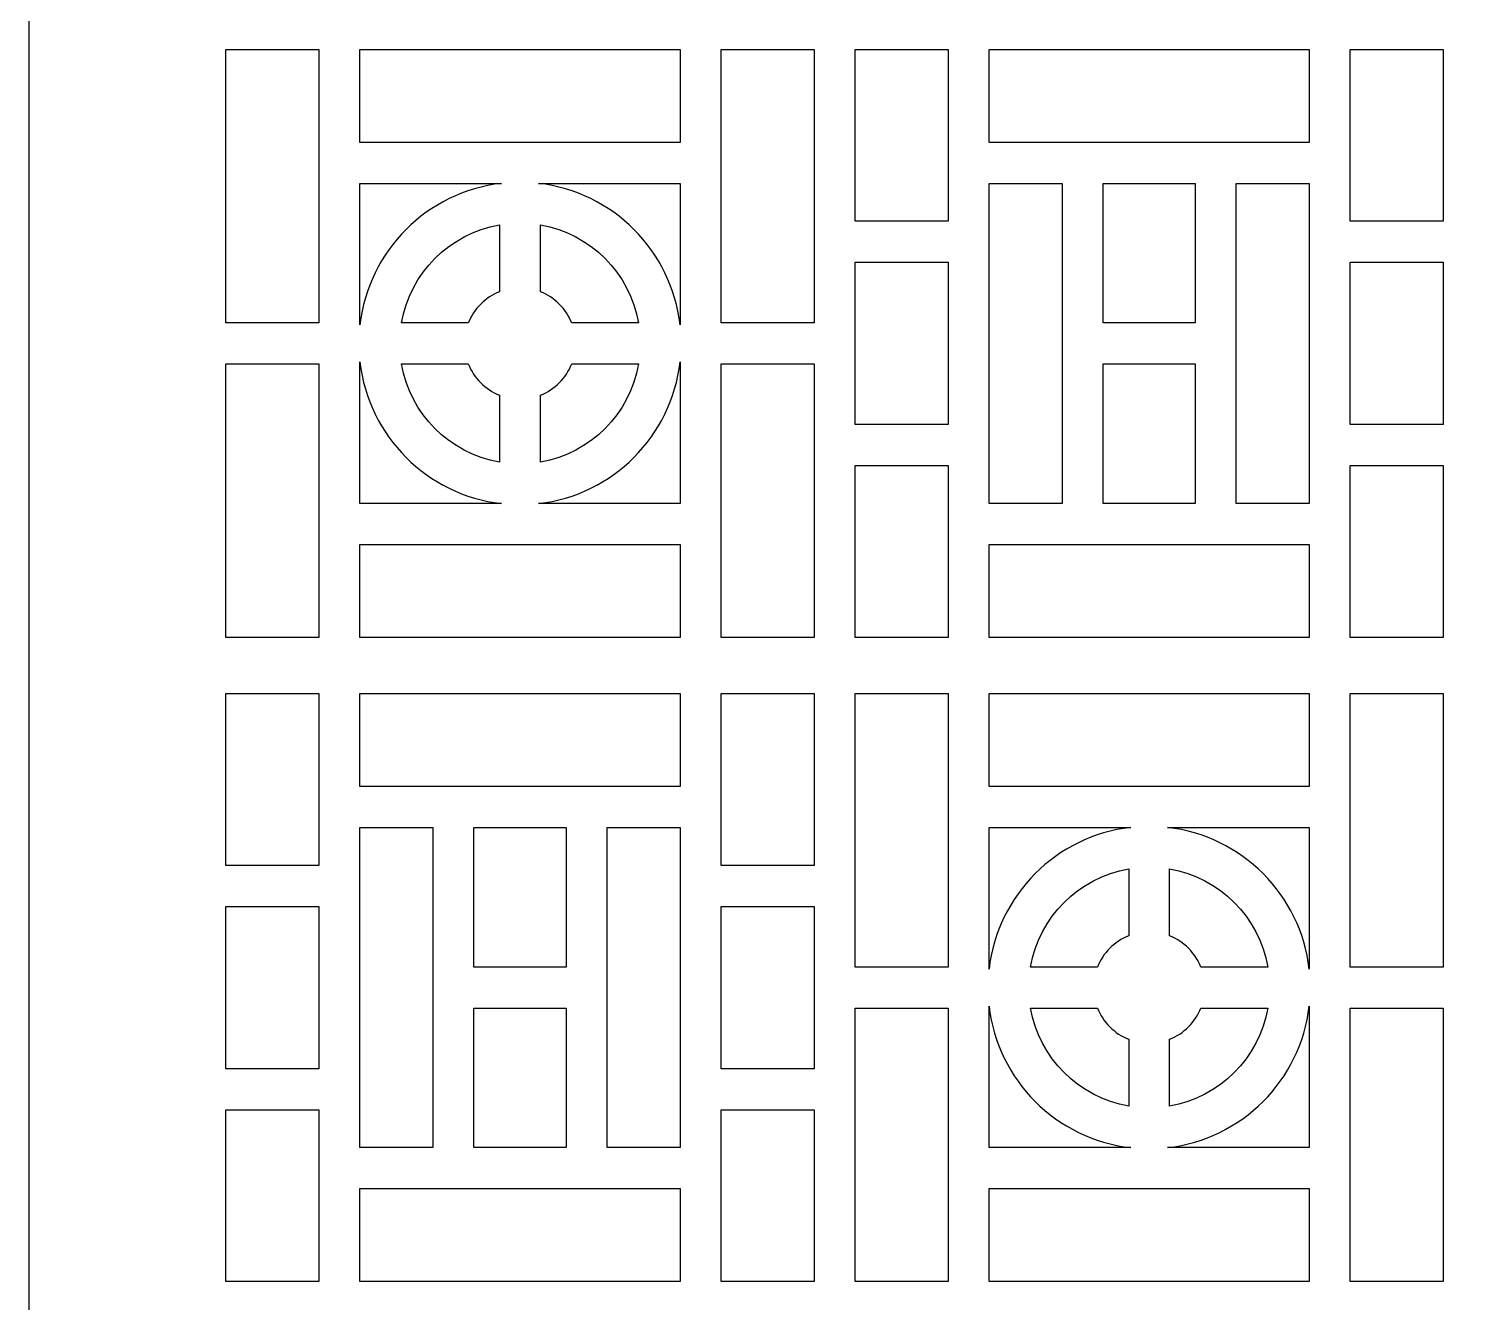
# Model space of a CAD drawing. Header units: centimetres. Extents: x -27.5 to -15.8, y -2.4 to 9.5.
# Drawn here: x -27.5 to -24.695, y 4.161 to 6.637 of the extents above; entities that cross this region are included whole.
import ezdxf

# ---------------------------------------------------------------- set-up
doc = ezdxf.new("R2010")
doc.units = ezdxf.units.CM
doc.header["$MEASUREMENT"] = 0
doc.layers.add('layer 1', color=7, linetype='Continuous')

msp = doc.modelspace()

# ---------------------------------------------------------------- linework, layer by layer
at = {"layer": 'layer 1', "color": 250}
for points, knots in [([(-27.5, 9.5), (-27.5, 9.5), (-21.89033, 9.5), (-21.89033, 9.5), (-21.89033, 9.5), (-21.89033, 9.5), (-21.89033, -2.40224), (-21.89033, -2.40224), (-21.89033, -2.40224), (-21.89033, -2.40224), (-27.5, -2.40224), (-27.5, -2.40224), (-27.5, -2.40224), (-27.5, -2.40224), (-27.5, 9.5), (-27.5, 9.5)], [0, 0, 0, 0, 0.2, 0.2, 0.2, 0.2, 0.4, 0.4, 0.4, 0.4, 0.6, 0.6, 0.6, 0.6, 1, 1, 1, 1]), ([(-27.11673, 6.06458), (-27.11673, 6.06458), (-26.93579, 6.06458), (-26.93579, 6.06458), (-26.93579, 6.06458), (-26.93579, 6.06458), (-26.93579, 6.59666), (-26.93579, 6.59666), (-26.93579, 6.59666), (-26.93579, 6.59666), (-27.11673, 6.59666), (-27.11673, 6.59666), (-27.11673, 6.59666), (-27.11673, 6.59666), (-27.11673, 6.06458), (-27.11673, 6.06458)], [0, 0, 0, 0, 0.2, 0.2, 0.2, 0.2, 0.4, 0.4, 0.4, 0.4, 0.6, 0.6, 0.6, 0.6, 1, 1, 1, 1]), ([(-26.8562, 6.41571), (-26.8562, 6.41571), (-26.23353, 6.41571), (-26.23353, 6.41571), (-26.23353, 6.41571), (-26.23353, 6.41571), (-26.23353, 6.59666), (-26.23353, 6.59666), (-26.23353, 6.59666), (-26.23353, 6.59666), (-26.8562, 6.59666), (-26.8562, 6.59666), (-26.8562, 6.59666), (-26.8562, 6.59666), (-26.8562, 6.41571), (-26.8562, 6.41571)], [0, 0, 0, 0, 0.2, 0.2, 0.2, 0.2, 0.4, 0.4, 0.4, 0.4, 0.6, 0.6, 0.6, 0.6, 1, 1, 1, 1]), ([(-26.15393, 6.06458), (-26.15393, 6.06458), (-25.97299, 6.06458), (-25.97299, 6.06458), (-25.97299, 6.06458), (-25.97299, 6.06458), (-25.97299, 6.59666), (-25.97299, 6.59666), (-25.97299, 6.59666), (-25.97299, 6.59666), (-26.15393, 6.59666), (-26.15393, 6.59666), (-26.15393, 6.59666), (-26.15393, 6.59666), (-26.15393, 6.06458), (-26.15393, 6.06458)], [0, 0, 0, 0, 0.2, 0.2, 0.2, 0.2, 0.4, 0.4, 0.4, 0.4, 0.6, 0.6, 0.6, 0.6, 1, 1, 1, 1]), ([(-25.89324, 6.26226), (-25.89324, 6.26226), (-25.7123, 6.26226), (-25.7123, 6.26226), (-25.7123, 6.26226), (-25.7123, 6.26226), (-25.7123, 6.59666), (-25.7123, 6.59666), (-25.7123, 6.59666), (-25.7123, 6.59666), (-25.89324, 6.59666), (-25.89324, 6.59666), (-25.89324, 6.59666), (-25.89324, 6.59666), (-25.89324, 6.26226), (-25.89324, 6.26226)], [0, 0, 0, 0, 0.2, 0.2, 0.2, 0.2, 0.4, 0.4, 0.4, 0.4, 0.6, 0.6, 0.6, 0.6, 1, 1, 1, 1]), ([(-25.63271, 6.41571), (-25.63271, 6.41571), (-25.01004, 6.41571), (-25.01004, 6.41571), (-25.01004, 6.41571), (-25.01004, 6.41571), (-25.01004, 6.59666), (-25.01004, 6.59666), (-25.01004, 6.59666), (-25.01004, 6.59666), (-25.63271, 6.59666), (-25.63271, 6.59666), (-25.63271, 6.59666), (-25.63271, 6.59666), (-25.63271, 6.41571), (-25.63271, 6.41571)], [0, 0, 0, 0, 0.2, 0.2, 0.2, 0.2, 0.4, 0.4, 0.4, 0.4, 0.6, 0.6, 0.6, 0.6, 1, 1, 1, 1]), ([(-24.93044, 6.26226), (-24.93044, 6.26226), (-24.7495, 6.26226), (-24.7495, 6.26226), (-24.7495, 6.26226), (-24.7495, 6.26226), (-24.7495, 6.59666), (-24.7495, 6.59666), (-24.7495, 6.59666), (-24.7495, 6.59666), (-24.93044, 6.59666), (-24.93044, 6.59666), (-24.93044, 6.59666), (-24.93044, 6.59666), (-24.93044, 6.26226), (-24.93044, 6.26226)], [0, 0, 0, 0, 0.2, 0.2, 0.2, 0.2, 0.4, 0.4, 0.4, 0.4, 0.6, 0.6, 0.6, 0.6, 1, 1, 1, 1]), ([(-26.58088, 6.33612), (-26.58088, 6.33612), (-26.8562, 6.33612), (-26.8562, 6.33612), (-26.8562, 6.33612), (-26.8562, 6.33612), (-26.8562, 6.0607), (-26.8562, 6.0607), (-26.8562, 6.0607), (-26.83972, 6.20502), (-26.72519, 6.31959), (-26.58088, 6.33612)], [0, 0, 0, 0, 0.25, 0.25, 0.25, 0.25, 0.5, 0.5, 0.5, 0.5, 1, 1, 1, 1]), ([(-26.23353, 6.33612), (-26.23353, 6.33612), (-26.50884, 6.33612), (-26.50884, 6.33612), (-26.50884, 6.33612), (-26.36454, 6.31959), (-26.25, 6.20502), (-26.23352, 6.0607), (-26.23352, 6.0607), (-26.23352, 6.0607), (-26.23353, 6.33612), (-26.23353, 6.33612)], [0, 0, 0, 0, 0.25, 0.25, 0.25, 0.25, 0.5, 0.5, 0.5, 0.5, 1, 1, 1, 1]), ([(-25.49056, 6.33612), (-25.49056, 6.33612), (-25.63271, 6.33612), (-25.63271, 6.33612), (-25.63271, 6.33612), (-25.63271, 6.33612), (-25.63271, 5.71345), (-25.63271, 5.71345), (-25.63271, 5.71345), (-25.63271, 5.71345), (-25.49056, 5.71345), (-25.49056, 5.71345), (-25.49056, 5.71345), (-25.49056, 5.71345), (-25.49056, 6.33612), (-25.49056, 6.33612)], [0, 0, 0, 0, 0.2, 0.2, 0.2, 0.2, 0.4, 0.4, 0.4, 0.4, 0.6, 0.6, 0.6, 0.6, 1, 1, 1, 1]), ([(-25.23177, 6.33612), (-25.23177, 6.33612), (-25.41097, 6.33612), (-25.41097, 6.33612), (-25.41097, 6.33612), (-25.41097, 6.33612), (-25.41097, 6.06458), (-25.41097, 6.06458), (-25.41097, 6.06458), (-25.41097, 6.06458), (-25.23177, 6.06458), (-25.23177, 6.06458), (-25.23177, 6.06458), (-25.23177, 6.06458), (-25.23177, 6.33612), (-25.23177, 6.33612)], [0, 0, 0, 0, 0.2, 0.2, 0.2, 0.2, 0.4, 0.4, 0.4, 0.4, 0.6, 0.6, 0.6, 0.6, 1, 1, 1, 1]), ([(-25.01003, 6.33612), (-25.01003, 6.33612), (-25.15217, 6.33612), (-25.15217, 6.33612), (-25.15217, 6.33612), (-25.15217, 6.33612), (-25.15217, 5.71345), (-25.15217, 5.71345), (-25.15217, 5.71345), (-25.15217, 5.71345), (-25.01003, 5.71345), (-25.01003, 5.71345), (-25.01003, 5.71345), (-25.01003, 5.71345), (-25.01003, 6.33612), (-25.01003, 6.33612)], [0, 0, 0, 0, 0.2, 0.2, 0.2, 0.2, 0.4, 0.4, 0.4, 0.4, 0.6, 0.6, 0.6, 0.6, 1, 1, 1, 1]), ([(-26.64546, 6.06458), (-26.63448, 6.0923), (-26.61238, 6.1144), (-26.58466, 6.12538), (-26.58466, 6.12538), (-26.58466, 6.12538), (-26.58466, 6.25534), (-26.58466, 6.25534), (-26.58466, 6.25534), (-26.68195, 6.23866), (-26.75874, 6.16188), (-26.77542, 6.06458), (-26.77542, 6.06458), (-26.77542, 6.06458), (-26.64546, 6.06458), (-26.64546, 6.06458)], [0, 0, 0, 0, 0.2, 0.2, 0.2, 0.2, 0.4, 0.4, 0.4, 0.4, 0.6, 0.6, 0.6, 0.6, 1, 1, 1, 1]), ([(-26.50506, 6.12538), (-26.47734, 6.1144), (-26.45524, 6.0923), (-26.44426, 6.06458), (-26.44426, 6.06458), (-26.44426, 6.06458), (-26.3143, 6.06458), (-26.3143, 6.06458), (-26.3143, 6.06458), (-26.33098, 6.16188), (-26.40777, 6.23866), (-26.50506, 6.25534), (-26.50506, 6.25534), (-26.50506, 6.25534), (-26.50506, 6.12538), (-26.50506, 6.12538)], [0, 0, 0, 0, 0.2, 0.2, 0.2, 0.2, 0.4, 0.4, 0.4, 0.4, 0.6, 0.6, 0.6, 0.6, 1, 1, 1, 1]), ([(-25.7123, 6.18267), (-25.7123, 6.18267), (-25.89324, 6.18266), (-25.89324, 6.18266), (-25.89324, 6.18266), (-25.89324, 6.18266), (-25.89324, 5.8669), (-25.89324, 5.8669), (-25.89324, 5.8669), (-25.89324, 5.8669), (-25.7123, 5.8669), (-25.7123, 5.8669), (-25.7123, 5.8669), (-25.7123, 5.8669), (-25.7123, 6.18267), (-25.7123, 6.18267)], [0, 0, 0, 0, 0.2, 0.2, 0.2, 0.2, 0.4, 0.4, 0.4, 0.4, 0.6, 0.6, 0.6, 0.6, 1, 1, 1, 1]), ([(-24.7495, 6.18267), (-24.7495, 6.18267), (-24.93044, 6.18266), (-24.93044, 6.18266), (-24.93044, 6.18266), (-24.93044, 6.18266), (-24.93044, 5.8669), (-24.93044, 5.8669), (-24.93044, 5.8669), (-24.93044, 5.8669), (-24.7495, 5.8669), (-24.7495, 5.8669), (-24.7495, 5.8669), (-24.7495, 5.8669), (-24.7495, 6.18267), (-24.7495, 6.18267)], [0, 0, 0, 0, 0.2, 0.2, 0.2, 0.2, 0.4, 0.4, 0.4, 0.4, 0.6, 0.6, 0.6, 0.6, 1, 1, 1, 1]), ([(-26.93579, 5.98499), (-26.93579, 5.98499), (-27.11673, 5.98498), (-27.11673, 5.98498), (-27.11673, 5.98498), (-27.11673, 5.98498), (-27.11673, 5.45291), (-27.11673, 5.45291), (-27.11673, 5.45291), (-27.11673, 5.45291), (-26.93579, 5.45291), (-26.93579, 5.45291), (-26.93579, 5.45291), (-26.93579, 5.45291), (-26.93579, 5.98499), (-26.93579, 5.98499)], [0, 0, 0, 0, 0.2, 0.2, 0.2, 0.2, 0.4, 0.4, 0.4, 0.4, 0.6, 0.6, 0.6, 0.6, 1, 1, 1, 1]), ([(-26.58079, 5.71345), (-26.72514, 5.72993), (-26.83971, 5.84452), (-26.8562, 5.98886), (-26.8562, 5.98886), (-26.8562, 5.98886), (-26.8562, 5.71345), (-26.8562, 5.71345), (-26.8562, 5.71345), (-26.8562, 5.71345), (-26.58079, 5.71345), (-26.58079, 5.71345)], [0, 0, 0, 0, 0.25, 0.25, 0.25, 0.25, 0.5, 0.5, 0.5, 0.5, 1, 1, 1, 1]), ([(-26.58466, 5.92418), (-26.61238, 5.93516), (-26.63448, 5.95726), (-26.64546, 5.98498), (-26.64546, 5.98498), (-26.64546, 5.98498), (-26.77542, 5.98498), (-26.77542, 5.98498), (-26.77542, 5.98498), (-26.75874, 5.88769), (-26.68195, 5.8109), (-26.58466, 5.79422), (-26.58466, 5.79422), (-26.58466, 5.79422), (-26.58466, 5.92418), (-26.58466, 5.92418)], [0, 0, 0, 0, 0.2, 0.2, 0.2, 0.2, 0.4, 0.4, 0.4, 0.4, 0.6, 0.6, 0.6, 0.6, 1, 1, 1, 1]), ([(-26.23352, 5.98887), (-26.25001, 5.84452), (-26.36458, 5.72993), (-26.50893, 5.71345), (-26.50893, 5.71345), (-26.50893, 5.71345), (-26.23352, 5.71345), (-26.23352, 5.71345), (-26.23352, 5.71345), (-26.23352, 5.71345), (-26.23352, 5.98887), (-26.23352, 5.98887)], [0, 0, 0, 0, 0.25, 0.25, 0.25, 0.25, 0.5, 0.5, 0.5, 0.5, 1, 1, 1, 1]), ([(-26.44426, 5.98498), (-26.45524, 5.95726), (-26.47734, 5.93516), (-26.50506, 5.92418), (-26.50506, 5.92418), (-26.50506, 5.92418), (-26.50506, 5.79422), (-26.50506, 5.79422), (-26.50506, 5.79422), (-26.40777, 5.81091), (-26.33098, 5.88769), (-26.3143, 5.98498), (-26.3143, 5.98498), (-26.3143, 5.98498), (-26.44426, 5.98498), (-26.44426, 5.98498)], [0, 0, 0, 0, 0.2, 0.2, 0.2, 0.2, 0.4, 0.4, 0.4, 0.4, 0.6, 0.6, 0.6, 0.6, 1, 1, 1, 1]), ([(-25.97299, 5.98499), (-25.97299, 5.98499), (-26.15393, 5.98498), (-26.15393, 5.98498), (-26.15393, 5.98498), (-26.15393, 5.98498), (-26.15393, 5.45291), (-26.15393, 5.45291), (-26.15393, 5.45291), (-26.15393, 5.45291), (-25.97299, 5.45291), (-25.97299, 5.45291), (-25.97299, 5.45291), (-25.97299, 5.45291), (-25.97299, 5.98499), (-25.97299, 5.98499)], [0, 0, 0, 0, 0.2, 0.2, 0.2, 0.2, 0.4, 0.4, 0.4, 0.4, 0.6, 0.6, 0.6, 0.6, 1, 1, 1, 1]), ([(-25.23177, 5.98499), (-25.23177, 5.98499), (-25.41097, 5.98498), (-25.41097, 5.98498), (-25.41097, 5.98498), (-25.41097, 5.98498), (-25.41097, 5.71345), (-25.41097, 5.71345), (-25.41097, 5.71345), (-25.41097, 5.71345), (-25.23177, 5.71345), (-25.23177, 5.71345), (-25.23177, 5.71345), (-25.23177, 5.71345), (-25.23177, 5.98499), (-25.23177, 5.98499)], [0, 0, 0, 0, 0.2, 0.2, 0.2, 0.2, 0.4, 0.4, 0.4, 0.4, 0.6, 0.6, 0.6, 0.6, 1, 1, 1, 1]), ([(-25.7123, 5.7873), (-25.7123, 5.7873), (-25.89324, 5.7873), (-25.89324, 5.7873), (-25.89324, 5.7873), (-25.89324, 5.7873), (-25.89324, 5.45291), (-25.89324, 5.45291), (-25.89324, 5.45291), (-25.89324, 5.45291), (-25.7123, 5.45291), (-25.7123, 5.45291), (-25.7123, 5.45291), (-25.7123, 5.45291), (-25.7123, 5.7873), (-25.7123, 5.7873)], [0, 0, 0, 0, 0.2, 0.2, 0.2, 0.2, 0.4, 0.4, 0.4, 0.4, 0.6, 0.6, 0.6, 0.6, 1, 1, 1, 1]), ([(-24.7495, 5.7873), (-24.7495, 5.7873), (-24.93044, 5.7873), (-24.93044, 5.7873), (-24.93044, 5.7873), (-24.93044, 5.7873), (-24.93044, 5.45291), (-24.93044, 5.45291), (-24.93044, 5.45291), (-24.93044, 5.45291), (-24.7495, 5.45291), (-24.7495, 5.45291), (-24.7495, 5.45291), (-24.7495, 5.45291), (-24.7495, 5.7873), (-24.7495, 5.7873)], [0, 0, 0, 0, 0.2, 0.2, 0.2, 0.2, 0.4, 0.4, 0.4, 0.4, 0.6, 0.6, 0.6, 0.6, 1, 1, 1, 1]), ([(-26.23352, 5.63385), (-26.23352, 5.63385), (-26.8562, 5.63385), (-26.8562, 5.63385), (-26.8562, 5.63385), (-26.8562, 5.63385), (-26.8562, 5.45291), (-26.8562, 5.45291), (-26.8562, 5.45291), (-26.8562, 5.45291), (-26.23352, 5.45291), (-26.23352, 5.45291), (-26.23352, 5.45291), (-26.23352, 5.45291), (-26.23352, 5.63385), (-26.23352, 5.63385)], [0, 0, 0, 0, 0.2, 0.2, 0.2, 0.2, 0.4, 0.4, 0.4, 0.4, 0.6, 0.6, 0.6, 0.6, 1, 1, 1, 1]), ([(-25.01003, 5.63385), (-25.01003, 5.63385), (-25.63271, 5.63385), (-25.63271, 5.63385), (-25.63271, 5.63385), (-25.63271, 5.63385), (-25.63271, 5.45291), (-25.63271, 5.45291), (-25.63271, 5.45291), (-25.63271, 5.45291), (-25.01003, 5.45291), (-25.01003, 5.45291), (-25.01003, 5.45291), (-25.01003, 5.45291), (-25.01003, 5.63385), (-25.01003, 5.63385)], [0, 0, 0, 0, 0.2, 0.2, 0.2, 0.2, 0.4, 0.4, 0.4, 0.4, 0.6, 0.6, 0.6, 0.6, 1, 1, 1, 1]), ([(-27.11673, 5.00985), (-27.11673, 5.00985), (-26.93579, 5.00985), (-26.93579, 5.00985), (-26.93579, 5.00985), (-26.93579, 5.00985), (-26.93579, 5.34425), (-26.93579, 5.34425), (-26.93579, 5.34425), (-26.93579, 5.34425), (-27.11673, 5.34425), (-27.11673, 5.34425), (-27.11673, 5.34425), (-27.11673, 5.34425), (-27.11673, 5.00985), (-27.11673, 5.00985)], [0, 0, 0, 0, 0.2, 0.2, 0.2, 0.2, 0.4, 0.4, 0.4, 0.4, 0.6, 0.6, 0.6, 0.6, 1, 1, 1, 1]), ([(-26.8562, 5.16331), (-26.8562, 5.16331), (-26.23353, 5.16331), (-26.23353, 5.16331), (-26.23353, 5.16331), (-26.23353, 5.16331), (-26.23353, 5.34425), (-26.23353, 5.34425), (-26.23353, 5.34425), (-26.23353, 5.34425), (-26.8562, 5.34425), (-26.8562, 5.34425), (-26.8562, 5.34425), (-26.8562, 5.34425), (-26.8562, 5.16331), (-26.8562, 5.16331)], [0, 0, 0, 0, 0.2, 0.2, 0.2, 0.2, 0.4, 0.4, 0.4, 0.4, 0.6, 0.6, 0.6, 0.6, 1, 1, 1, 1]), ([(-26.15393, 5.00985), (-26.15393, 5.00985), (-25.97299, 5.00985), (-25.97299, 5.00985), (-25.97299, 5.00985), (-25.97299, 5.00985), (-25.97299, 5.34425), (-25.97299, 5.34425), (-25.97299, 5.34425), (-25.97299, 5.34425), (-26.15393, 5.34425), (-26.15393, 5.34425), (-26.15393, 5.34425), (-26.15393, 5.34425), (-26.15393, 5.00985), (-26.15393, 5.00985)], [0, 0, 0, 0, 0.2, 0.2, 0.2, 0.2, 0.4, 0.4, 0.4, 0.4, 0.6, 0.6, 0.6, 0.6, 1, 1, 1, 1]), ([(-25.89324, 4.81217), (-25.89324, 4.81217), (-25.7123, 4.81217), (-25.7123, 4.81217), (-25.7123, 4.81217), (-25.7123, 4.81217), (-25.7123, 5.34425), (-25.7123, 5.34425), (-25.7123, 5.34425), (-25.7123, 5.34425), (-25.89324, 5.34425), (-25.89324, 5.34425), (-25.89324, 5.34425), (-25.89324, 5.34425), (-25.89324, 4.81217), (-25.89324, 4.81217)], [0, 0, 0, 0, 0.2, 0.2, 0.2, 0.2, 0.4, 0.4, 0.4, 0.4, 0.6, 0.6, 0.6, 0.6, 1, 1, 1, 1]), ([(-25.63271, 5.16331), (-25.63271, 5.16331), (-25.01004, 5.16331), (-25.01004, 5.16331), (-25.01004, 5.16331), (-25.01004, 5.16331), (-25.01004, 5.34425), (-25.01004, 5.34425), (-25.01004, 5.34425), (-25.01004, 5.34425), (-25.63271, 5.34425), (-25.63271, 5.34425), (-25.63271, 5.34425), (-25.63271, 5.34425), (-25.63271, 5.16331), (-25.63271, 5.16331)], [0, 0, 0, 0, 0.2, 0.2, 0.2, 0.2, 0.4, 0.4, 0.4, 0.4, 0.6, 0.6, 0.6, 0.6, 1, 1, 1, 1]), ([(-24.93044, 4.81217), (-24.93044, 4.81217), (-24.7495, 4.81217), (-24.7495, 4.81217), (-24.7495, 4.81217), (-24.7495, 4.81217), (-24.7495, 5.34425), (-24.7495, 5.34425), (-24.7495, 5.34425), (-24.7495, 5.34425), (-24.93044, 5.34425), (-24.93044, 5.34425), (-24.93044, 5.34425), (-24.93044, 5.34425), (-24.93044, 4.81217), (-24.93044, 4.81217)], [0, 0, 0, 0, 0.2, 0.2, 0.2, 0.2, 0.4, 0.4, 0.4, 0.4, 0.6, 0.6, 0.6, 0.6, 1, 1, 1, 1]), ([(-26.71405, 4.46104), (-26.71405, 4.46104), (-26.71405, 5.08371), (-26.71405, 5.08371), (-26.71405, 5.08371), (-26.71405, 5.08371), (-26.8562, 5.08371), (-26.8562, 5.08371), (-26.8562, 5.08371), (-26.8562, 5.08371), (-26.8562, 4.46104), (-26.8562, 4.46104), (-26.8562, 4.46104), (-26.8562, 4.46104), (-26.71405, 4.46104), (-26.71405, 4.46104)], [0, 0, 0, 0, 0.2, 0.2, 0.2, 0.2, 0.4, 0.4, 0.4, 0.4, 0.6, 0.6, 0.6, 0.6, 1, 1, 1, 1]), ([(-26.63446, 4.81217), (-26.63446, 4.81217), (-26.45526, 4.81217), (-26.45526, 4.81217), (-26.45526, 4.81217), (-26.45526, 4.81217), (-26.45526, 5.08371), (-26.45526, 5.08371), (-26.45526, 5.08371), (-26.45526, 5.08371), (-26.63446, 5.08371), (-26.63446, 5.08371), (-26.63446, 5.08371), (-26.63446, 5.08371), (-26.63446, 4.81217), (-26.63446, 4.81217)], [0, 0, 0, 0, 0.2, 0.2, 0.2, 0.2, 0.4, 0.4, 0.4, 0.4, 0.6, 0.6, 0.6, 0.6, 1, 1, 1, 1]), ([(-26.37567, 5.08371), (-26.37567, 5.08371), (-26.37566, 4.46104), (-26.37566, 4.46104), (-26.37566, 4.46104), (-26.37566, 4.46104), (-26.23352, 4.46104), (-26.23352, 4.46104), (-26.23352, 4.46104), (-26.23352, 4.46104), (-26.23352, 5.08371), (-26.23352, 5.08371), (-26.23352, 5.08371), (-26.23352, 5.08371), (-26.37567, 5.08371), (-26.37567, 5.08371)], [0, 0, 0, 0, 0.2, 0.2, 0.2, 0.2, 0.4, 0.4, 0.4, 0.4, 0.6, 0.6, 0.6, 0.6, 1, 1, 1, 1]), ([(-25.63271, 4.80829), (-25.61622, 4.95264), (-25.50164, 5.06723), (-25.35728, 5.08371), (-25.35728, 5.08371), (-25.35728, 5.08371), (-25.63271, 5.08371), (-25.63271, 5.08371), (-25.63271, 5.08371), (-25.63271, 5.08371), (-25.63271, 4.80829), (-25.63271, 4.80829)], [0, 0, 0, 0, 0.25, 0.25, 0.25, 0.25, 0.5, 0.5, 0.5, 0.5, 1, 1, 1, 1]), ([(-25.28546, 5.08371), (-25.1411, 5.06723), (-25.02652, 4.95264), (-25.01003, 4.80829), (-25.01003, 4.80829), (-25.01003, 4.80829), (-25.01003, 5.08371), (-25.01003, 5.08371), (-25.01003, 5.08371), (-25.01003, 5.08371), (-25.28546, 5.08371), (-25.28546, 5.08371)], [0, 0, 0, 0, 0.25, 0.25, 0.25, 0.25, 0.5, 0.5, 0.5, 0.5, 1, 1, 1, 1]), ([(-25.42197, 4.81217), (-25.41099, 4.83989), (-25.38889, 4.86199), (-25.36117, 4.87297), (-25.36117, 4.87297), (-25.36117, 4.87297), (-25.36117, 5.00293), (-25.36117, 5.00293), (-25.36117, 5.00293), (-25.45846, 4.98625), (-25.53525, 4.90947), (-25.55193, 4.81217), (-25.55193, 4.81217), (-25.55193, 4.81217), (-25.42197, 4.81217), (-25.42197, 4.81217)], [0, 0, 0, 0, 0.2, 0.2, 0.2, 0.2, 0.4, 0.4, 0.4, 0.4, 0.6, 0.6, 0.6, 0.6, 1, 1, 1, 1]), ([(-25.28157, 4.87297), (-25.25385, 4.86199), (-25.23175, 4.83989), (-25.22077, 4.81217), (-25.22077, 4.81217), (-25.22077, 4.81217), (-25.09081, 4.81217), (-25.09081, 4.81217), (-25.09081, 4.81217), (-25.10749, 4.90947), (-25.18428, 4.98625), (-25.28157, 5.00293), (-25.28157, 5.00293), (-25.28157, 5.00293), (-25.28157, 4.87297), (-25.28157, 4.87297)], [0, 0, 0, 0, 0.2, 0.2, 0.2, 0.2, 0.4, 0.4, 0.4, 0.4, 0.6, 0.6, 0.6, 0.6, 1, 1, 1, 1]), ([(-27.11673, 4.61449), (-27.11673, 4.61449), (-26.93579, 4.61449), (-26.93579, 4.61449), (-26.93579, 4.61449), (-26.93579, 4.61449), (-26.93579, 4.93026), (-26.93579, 4.93026), (-26.93579, 4.93026), (-26.93579, 4.93026), (-27.11673, 4.93025), (-27.11673, 4.93025), (-27.11673, 4.93025), (-27.11673, 4.93025), (-27.11673, 4.61449), (-27.11673, 4.61449)], [0, 0, 0, 0, 0.2, 0.2, 0.2, 0.2, 0.4, 0.4, 0.4, 0.4, 0.6, 0.6, 0.6, 0.6, 1, 1, 1, 1]), ([(-26.15393, 4.61449), (-26.15393, 4.61449), (-25.97299, 4.61449), (-25.97299, 4.61449), (-25.97299, 4.61449), (-25.97299, 4.61449), (-25.97299, 4.93026), (-25.97299, 4.93026), (-25.97299, 4.93026), (-25.97299, 4.93026), (-26.15393, 4.93025), (-26.15393, 4.93025), (-26.15393, 4.93025), (-26.15393, 4.93025), (-26.15393, 4.61449), (-26.15393, 4.61449)], [0, 0, 0, 0, 0.2, 0.2, 0.2, 0.2, 0.4, 0.4, 0.4, 0.4, 0.6, 0.6, 0.6, 0.6, 1, 1, 1, 1]), ([(-26.45526, 4.73258), (-26.45526, 4.73258), (-26.63446, 4.73257), (-26.63446, 4.73257), (-26.63446, 4.73257), (-26.63446, 4.73257), (-26.63446, 4.46104), (-26.63446, 4.46104), (-26.63446, 4.46104), (-26.63446, 4.46104), (-26.45526, 4.46104), (-26.45526, 4.46104), (-26.45526, 4.46104), (-26.45526, 4.46104), (-26.45526, 4.73258), (-26.45526, 4.73258)], [0, 0, 0, 0, 0.2, 0.2, 0.2, 0.2, 0.4, 0.4, 0.4, 0.4, 0.6, 0.6, 0.6, 0.6, 1, 1, 1, 1]), ([(-25.7123, 4.73258), (-25.7123, 4.73258), (-25.89324, 4.73257), (-25.89324, 4.73257), (-25.89324, 4.73257), (-25.89324, 4.73257), (-25.89324, 4.2005), (-25.89324, 4.2005), (-25.89324, 4.2005), (-25.89324, 4.2005), (-25.7123, 4.2005), (-25.7123, 4.2005), (-25.7123, 4.2005), (-25.7123, 4.2005), (-25.7123, 4.73258), (-25.7123, 4.73258)], [0, 0, 0, 0, 0.2, 0.2, 0.2, 0.2, 0.4, 0.4, 0.4, 0.4, 0.6, 0.6, 0.6, 0.6, 1, 1, 1, 1]), ([(-25.3573, 4.46104), (-25.50165, 4.47753), (-25.61622, 4.59211), (-25.63271, 4.73645), (-25.63271, 4.73645), (-25.63271, 4.73645), (-25.63271, 4.46104), (-25.63271, 4.46104), (-25.63271, 4.46104), (-25.63271, 4.46104), (-25.3573, 4.46104), (-25.3573, 4.46104)], [0, 0, 0, 0, 0.25, 0.25, 0.25, 0.25, 0.5, 0.5, 0.5, 0.5, 1, 1, 1, 1]), ([(-25.36117, 4.67177), (-25.38889, 4.68275), (-25.41099, 4.70485), (-25.42197, 4.73257), (-25.42197, 4.73257), (-25.42197, 4.73257), (-25.55193, 4.73257), (-25.55193, 4.73257), (-25.55193, 4.73257), (-25.53525, 4.63528), (-25.45846, 4.5585), (-25.36117, 4.54181), (-25.36117, 4.54181), (-25.36117, 4.54181), (-25.36117, 4.67177), (-25.36117, 4.67177)], [0, 0, 0, 0, 0.2, 0.2, 0.2, 0.2, 0.4, 0.4, 0.4, 0.4, 0.6, 0.6, 0.6, 0.6, 1, 1, 1, 1]), ([(-25.01003, 4.73646), (-25.02651, 4.59211), (-25.14109, 4.47753), (-25.28544, 4.46104), (-25.28544, 4.46104), (-25.28544, 4.46104), (-25.01003, 4.46104), (-25.01003, 4.46104), (-25.01003, 4.46104), (-25.01003, 4.46104), (-25.01003, 4.73646), (-25.01003, 4.73646)], [0, 0, 0, 0, 0.25, 0.25, 0.25, 0.25, 0.5, 0.5, 0.5, 0.5, 1, 1, 1, 1]), ([(-25.22077, 4.73257), (-25.23175, 4.70486), (-25.25385, 4.68275), (-25.28157, 4.67177), (-25.28157, 4.67177), (-25.28157, 4.67177), (-25.28157, 4.54181), (-25.28157, 4.54181), (-25.28157, 4.54181), (-25.18428, 4.5585), (-25.10749, 4.63528), (-25.09081, 4.73257), (-25.09081, 4.73257), (-25.09081, 4.73257), (-25.22077, 4.73257), (-25.22077, 4.73257)], [0, 0, 0, 0, 0.2, 0.2, 0.2, 0.2, 0.4, 0.4, 0.4, 0.4, 0.6, 0.6, 0.6, 0.6, 1, 1, 1, 1]), ([(-24.7495, 4.73258), (-24.7495, 4.73258), (-24.93044, 4.73257), (-24.93044, 4.73257), (-24.93044, 4.73257), (-24.93044, 4.73257), (-24.93044, 4.2005), (-24.93044, 4.2005), (-24.93044, 4.2005), (-24.93044, 4.2005), (-24.7495, 4.2005), (-24.7495, 4.2005), (-24.7495, 4.2005), (-24.7495, 4.2005), (-24.7495, 4.73258), (-24.7495, 4.73258)], [0, 0, 0, 0, 0.2, 0.2, 0.2, 0.2, 0.4, 0.4, 0.4, 0.4, 0.6, 0.6, 0.6, 0.6, 1, 1, 1, 1]), ([(-26.93579, 4.5349), (-26.93579, 4.5349), (-27.11673, 4.53489), (-27.11673, 4.53489), (-27.11673, 4.53489), (-27.11673, 4.53489), (-27.11673, 4.2005), (-27.11673, 4.2005), (-27.11673, 4.2005), (-27.11673, 4.2005), (-26.93579, 4.2005), (-26.93579, 4.2005), (-26.93579, 4.2005), (-26.93579, 4.2005), (-26.93579, 4.5349), (-26.93579, 4.5349)], [0, 0, 0, 0, 0.2, 0.2, 0.2, 0.2, 0.4, 0.4, 0.4, 0.4, 0.6, 0.6, 0.6, 0.6, 1, 1, 1, 1]), ([(-25.97299, 4.5349), (-25.97299, 4.5349), (-26.15393, 4.53489), (-26.15393, 4.53489), (-26.15393, 4.53489), (-26.15393, 4.53489), (-26.15393, 4.2005), (-26.15393, 4.2005), (-26.15393, 4.2005), (-26.15393, 4.2005), (-25.97299, 4.2005), (-25.97299, 4.2005), (-25.97299, 4.2005), (-25.97299, 4.2005), (-25.97299, 4.5349), (-25.97299, 4.5349)], [0, 0, 0, 0, 0.2, 0.2, 0.2, 0.2, 0.4, 0.4, 0.4, 0.4, 0.6, 0.6, 0.6, 0.6, 1, 1, 1, 1]), ([(-26.23352, 4.38144), (-26.23352, 4.38144), (-26.8562, 4.38144), (-26.8562, 4.38144), (-26.8562, 4.38144), (-26.8562, 4.38144), (-26.8562, 4.2005), (-26.8562, 4.2005), (-26.8562, 4.2005), (-26.8562, 4.2005), (-26.23352, 4.2005), (-26.23352, 4.2005), (-26.23352, 4.2005), (-26.23352, 4.2005), (-26.23352, 4.38144), (-26.23352, 4.38144)], [0, 0, 0, 0, 0.2, 0.2, 0.2, 0.2, 0.4, 0.4, 0.4, 0.4, 0.6, 0.6, 0.6, 0.6, 1, 1, 1, 1]), ([(-25.01003, 4.38144), (-25.01003, 4.38144), (-25.63271, 4.38144), (-25.63271, 4.38144), (-25.63271, 4.38144), (-25.63271, 4.38144), (-25.63271, 4.2005), (-25.63271, 4.2005), (-25.63271, 4.2005), (-25.63271, 4.2005), (-25.01003, 4.2005), (-25.01003, 4.2005), (-25.01003, 4.2005), (-25.01003, 4.2005), (-25.01003, 4.38144), (-25.01003, 4.38144)], [0, 0, 0, 0, 0.2, 0.2, 0.2, 0.2, 0.4, 0.4, 0.4, 0.4, 0.6, 0.6, 0.6, 0.6, 1, 1, 1, 1])]:
    msp.add_open_spline(points, degree=3, knots=knots, dxfattribs=at)

doc.saveas('drawing.dxf')
